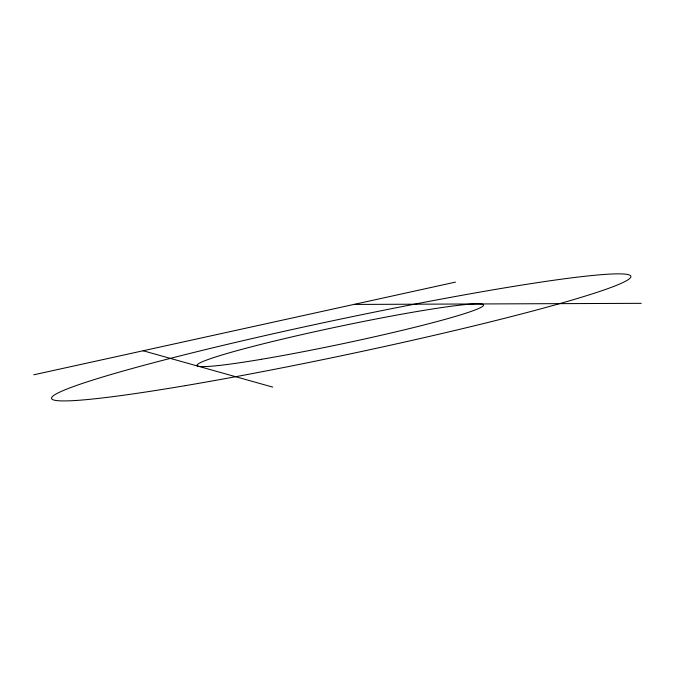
<?xml version="1.0" encoding="UTF-8"?>
<svg xmlns="http://www.w3.org/2000/svg" width="675" height="675" viewBox="0 0 675 675"><rect width="100%" height="100%" fill="white"/><g stroke="black" fill="none" stroke-linecap="round" stroke-linejoin="round"><path stroke-width="1.01" d="M33.75 374.802L455.49 282.108M353.886 304.442L641.25 303.328M143.117 350.764L272.742 387.113M261.427 359.294A146.357 8.809 -11.9 0 0 483.182 305.868A146.357 8.809 -11.9 0 0 275.94 340.689A146.357 8.809 -11.9 0 0 261.427 359.294M185.304 385.644A296.047 18.031 -11.9 0 0 630.45 277.703A296.047 18.031 -11.9 0 0 207.191 349.186A296.047 18.031 -11.9 0 0 185.304 385.644"/></g></svg>
